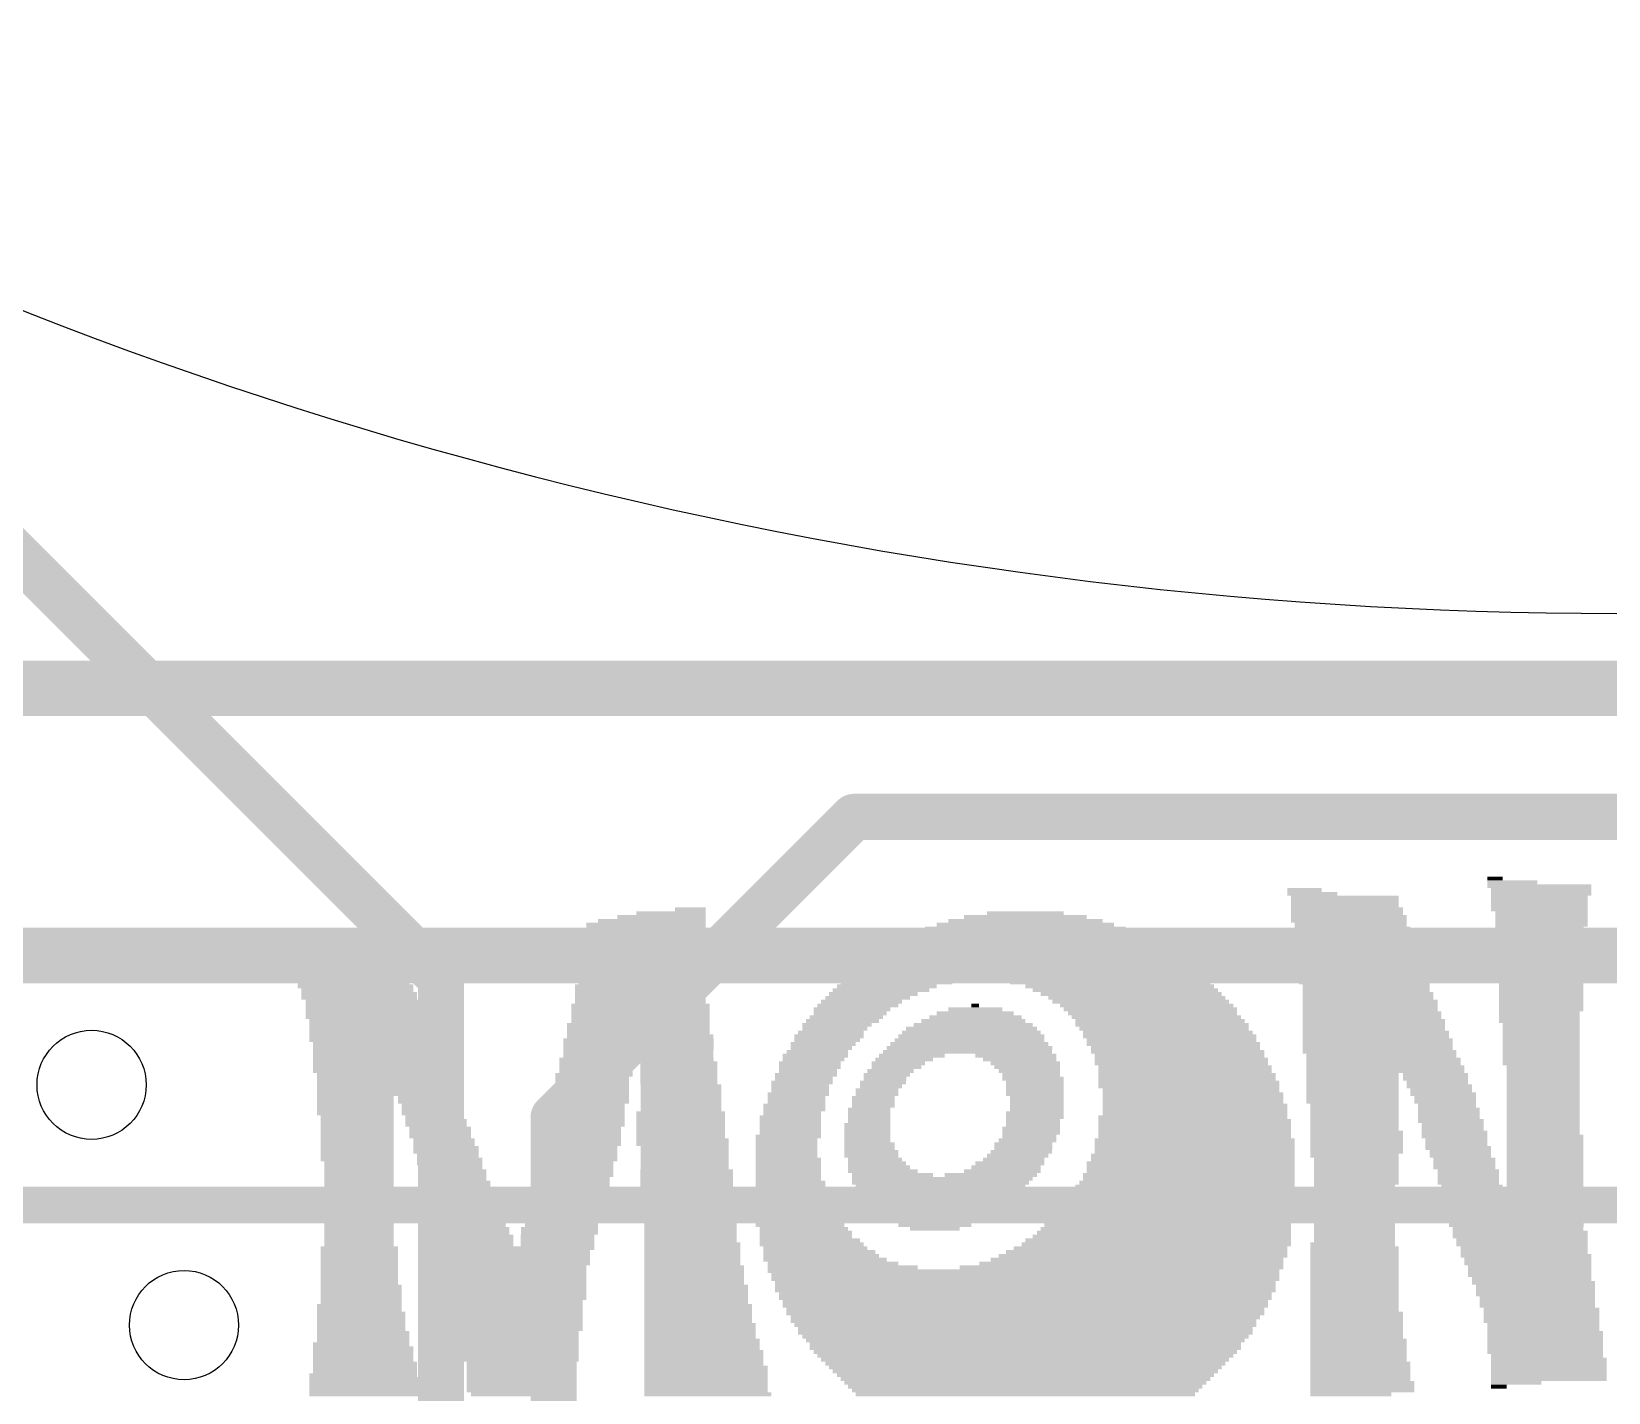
# Model space of a CAD drawing. Extents: x -59 to 59, y -28 to 22.
# Drawn here: x -8.71 to -0.04, y 2.68 to 10.16 of the extents above; entities that cross this region are included whole.
import ezdxf

# ---------------------------------------------------------------- set-up
doc = ezdxf.new("R2010")
doc.units = 0
for name, color, linetype in [('1', 12, 'CONTINUOUS'), ('16', 5, 'CONTINUOUS'), ('20', 4, 'CONTINUOUS'), ('200', 132, 'CONTINUOUS')]:
    doc.layers.add(name, color=color, linetype=linetype)

# ---------------------------------------------------------------- blocks, each defined once
blk = doc.blocks.new('RECT')
blk.add_solid([(-0.5, -0.5), (0.5, -0.5), (-0.5, 0.5), (0.5, 0.5)])

msp = doc.modelspace()

# ---------------------------------------------------------------- linework, layer by layer
at = {"layer": '1'}
for points, const_width in [([(-9.91, 6.5492), (9.8552, 6.5492)], 0.3048), ([(-9.017, 5.08), (9.525, 5.08)], 0.3048), ([(-9.8806, 3.7084), (9.4234, 3.7084)], 0.2032)]:
    msp.add_lwpolyline(points, dxfattribs=dict(at, const_width=const_width))
at = {"layer": '16', "const_width": 0.254}
for points in [[(-6.461, 4.953), (-21.701, 20.193)], [(-4.191, 5.842), (-5.842, 4.191)], [(4.572, 5.842), (-4.191, 5.842)], [(-6.461, -17.145), (-6.461, 4.953)], [(-5.842, 4.191), (-5.842, 1.524)]]:
    msp.add_lwpolyline(points, dxfattribs=at)
at = {"layer": '16', "const_width": 0.127}
for points in [[(-4.191, 5.9055, 1), (-4.191, 5.7785)], [(-4.1461, 5.7971, 1), (-4.2359, 5.8869)], [(-6.3975, 4.953, 1), (-6.5245, 4.953)], [(-6.5059, 4.9081, 1), (-6.4161, 4.9979)], [(-5.7785, 4.191, 1), (-5.9055, 4.191)], [(-5.8869, 4.2359, 1), (-5.7971, 4.1461)]]:
    msp.add_lwpolyline(points, format="xyb", dxfattribs=at)
at = {"layer": '20'}
for centre in [(-8.382, 4.3688), (-7.874, 3.048)]:
    msp.add_circle(centre, 0.3, dxfattribs=at)
msp.add_arc((0, 30.8372), 23.876, 240, 300, dxfattribs=at)

# ---------------------------------------------------------------- block references
at = {"layer": '200'}
for p, xscale, yscale in [((-0.6668, 5.5033), 0.0838, 0.0211), ((-0.5715, 5.4822), 0.2743, 0.0211), ((-0.4229, 5.461), 0.5715, 0.0213), ((-1.7145, 5.4398), 0.188, 0.0211), ((-1.6713, 5.4187), 0.2743, 0.0211), ((-1.4923, 5.3975), 0.5918, 0.0213), ((-1.4923, 5.3763), 0.5918, 0.0211), ((-0.4128, 5.4398), 0.5512, 0.0211), ((-0.4128, 5.4187), 0.5512, 0.0211), ((-0.4229, 5.3975), 0.5309, 0.0213), ((-0.4229, 5.3763), 0.5309, 0.0211), ((-5.2489, 5.2917), 0.4851, 0.0211), ((-5.1968, 5.3128), 0.381, 0.0211), ((-5.0902, 5.334), 0.1676, 0.0213), ((-3.2487, 5.2917), 0.6756, 0.0211), ((-3.2487, 5.3128), 0.4216, 0.0211), ((-1.4923, 5.3552), 0.5918, 0.0211), ((-1.4707, 5.2917), 0.635, 0.0211), ((-1.4808, 5.334), 0.6147, 0.0213), ((-1.4808, 5.3128), 0.6147, 0.0211), ((-0.4229, 5.3552), 0.5309, 0.0211), ((-0.4229, 5.334), 0.5309, 0.0213), ((-0.4115, 5.3128), 0.508, 0.0211), ((-0.4115, 5.2917), 0.508, 0.0211), ((-5.334, 5.2493), 0.6553, 0.0211), ((-5.334, 5.2282), 0.6553, 0.0211), ((-5.334, 5.207), 0.6553, 0.0213), ((-5.3022, 5.2705), 0.5918, 0.0213), ((-3.2487, 5.207), 1.1836, 0.0213), ((-3.2487, 5.2282), 1.1024, 0.0211), ((-3.2487, 5.2493), 0.9754, 0.0211), ((-3.2487, 5.2705), 0.8484, 0.0213), ((-1.4707, 5.2705), 0.635, 0.0213), ((-1.4605, 5.2493), 0.6147, 0.0211), ((-1.4503, 5.2282), 0.635, 0.0211), ((-1.4503, 5.207), 0.635, 0.0213), ((-0.4115, 5.2705), 0.508, 0.0213), ((-0.4115, 5.2493), 0.508, 0.0211), ((-0.4229, 5.2282), 0.4851, 0.0211), ((-0.4229, 5.207), 0.4851, 0.0213), ((-7.0053, 5.1435), 0.6147, 0.0213), ((-7.0053, 5.1223), 0.6147, 0.0211), ((-6.9952, 5.1647), 0.5486, 0.0211), ((-7.0066, 5.1858), 0.2311, 0.0211), ((-5.3442, 5.1858), 0.6756, 0.0211), ((-5.3442, 5.1647), 0.6756, 0.0211), ((-5.3442, 5.1435), 0.6756, 0.0213), ((-5.3442, 5.1223), 0.6756, 0.0211), ((-3.2487, 5.1223), 1.524, 0.0211), ((-3.2487, 5.1435), 1.4376, 0.0213), ((-3.2487, 5.1647), 1.3564, 0.0211), ((-3.2487, 5.1858), 1.27, 0.0211), ((-1.4389, 5.1647), 0.6579, 0.0211), ((-1.4389, 5.1435), 0.6579, 0.0213), ((-1.4389, 5.1223), 0.6579, 0.0211), ((-1.4503, 5.1858), 0.635, 0.0211), ((-0.4229, 5.1858), 0.4851, 0.0211), ((-0.4229, 5.1647), 0.4851, 0.0211), ((-0.4128, 5.1435), 0.4648, 0.0213), ((-0.4128, 5.1223), 0.4648, 0.0211), ((-6.9952, 5.1012), 0.5944, 0.0211), ((-6.985, 5.08), 0.6147, 0.0213), ((-6.985, 5.0588), 0.6147, 0.0211), ((-6.9736, 5.0377), 0.5918, 0.0211), ((-5.3556, 5.0377), 0.6985, 0.0211), ((-5.3442, 5.1012), 0.6756, 0.0211), ((-5.3442, 5.08), 0.6756, 0.0213), ((-5.3442, 5.0588), 0.6756, 0.0211), ((-3.2487, 5.0377), 1.778, 0.0211), ((-3.2487, 5.0588), 1.7374, 0.0211), ((-3.2487, 5.08), 1.651, 0.0213), ((-3.2487, 5.1012), 1.6104, 0.0211), ((-1.4287, 5.1012), 0.6782, 0.0211), ((-1.4173, 5.08), 0.6553, 0.0213), ((-1.4173, 5.0588), 0.6553, 0.0211), ((-1.4072, 5.0377), 0.6756, 0.0211), ((-0.4128, 5.1012), 0.4648, 0.0211), ((-0.4128, 5.08), 0.4648, 0.0213), ((-0.4128, 5.0588), 0.4648, 0.0211), ((-0.4128, 5.0377), 0.4648, 0.0211), ((-6.952, 4.9742), 0.635, 0.0211), ((-6.9634, 5.0165), 0.6121, 0.0213), ((-6.9634, 4.9953), 0.6121, 0.0211), ((-6.9418, 4.953), 0.6147, 0.0213), ((-6.9418, 4.9318), 0.6147, 0.0211), ((-5.3556, 5.0165), 0.6985, 0.0213), ((-5.3556, 4.9953), 0.6985, 0.0211), ((-5.3556, 4.9742), 0.6985, 0.0211), ((-5.3556, 4.953), 0.6985, 0.0213), ((-5.3556, 4.9318), 0.6985, 0.0211), ((-3.9573, 4.9318), 0.6147, 0.0211), ((-3.2487, 4.953), 1.9914, 0.0213), ((-3.2499, 4.9742), 1.9482, 0.0211), ((-3.2487, 4.9953), 1.905, 0.0211), ((-3.2487, 5.0165), 1.8186, 0.0213), ((-2.7826, 4.9318), 1.0998, 0.0211), ((-1.4072, 5.0165), 0.6756, 0.0213), ((-1.397, 4.9953), 0.696, 0.0211), ((-1.397, 4.9742), 0.696, 0.0211), ((-1.397, 4.953), 0.696, 0.0213), ((-1.3856, 4.9318), 0.7188, 0.0211), ((-0.4128, 5.0165), 0.4648, 0.0213), ((-0.4128, 4.9953), 0.4648, 0.0211), ((-0.4128, 4.9742), 0.4648, 0.0211), ((-0.4128, 4.953), 0.4648, 0.0213), ((-0.4128, 4.9318), 0.4648, 0.0211), ((-6.9317, 4.9107), 0.635, 0.0211), ((-6.9215, 4.8895), 0.6147, 0.0213), ((-6.9113, 4.8683), 0.635, 0.0211), ((-6.9113, 4.8472), 0.635, 0.0211), ((-5.3658, 4.9107), 0.7188, 0.0211), ((-5.3658, 4.8895), 0.7188, 0.0213), ((-5.3658, 4.8683), 0.7188, 0.0211), ((-5.3658, 4.8472), 0.7188, 0.0211), ((-4.1161, 4.8472), 0.4648, 0.0211), ((-4.0843, 4.8683), 0.4877, 0.0211), ((-4.0424, 4.8895), 0.5309, 0.0213), ((-4.0107, 4.9107), 0.5486, 0.0211), ((-2.7305, 4.9107), 1.0363, 0.0211), ((-2.6987, 4.8895), 1.0185, 0.0213), ((-2.667, 4.8683), 0.9957, 0.0211), ((-2.6353, 4.8472), 0.9728, 0.0211), ((-1.3754, 4.9107), 0.6985, 0.0211), ((-1.3754, 4.8895), 0.6985, 0.0213), ((-1.3653, 4.8683), 0.7188, 0.0211), ((-1.3653, 4.8472), 0.7188, 0.0211), ((-0.4128, 4.9107), 0.4648, 0.0211), ((-0.4128, 4.8895), 0.4648, 0.0213), ((-0.4128, 4.8683), 0.4648, 0.0211), ((-0.4128, 4.8472), 0.4648, 0.0211), ((-6.8885, 4.826), 0.635, 0.0213), ((-6.8783, 4.8048), 0.6553, 0.0211), ((-6.8783, 4.7837), 0.6553, 0.0211), ((-6.8682, 4.7625), 0.6756, 0.0213), ((-5.3645, 4.8048), 0.762, 0.0211), ((-5.3645, 4.7837), 0.762, 0.0211), ((-5.3645, 4.7625), 0.762, 0.0213), ((-5.3658, 4.826), 0.7188, 0.0213), ((-4.2012, 4.7837), 0.4216, 0.0211), ((-4.2113, 4.7625), 0.4013, 0.0213), ((-4.1694, 4.8048), 0.4445, 0.0211), ((-4.1491, 4.826), 0.4445, 0.0213), ((-3.5243, 4.7625), 0.4242, 0.0213), ((-3.5243, 4.7837), 0.2972, 0.0211), ((-3.5243, 4.8048), 0.0432, 0.0211), ((-2.6149, 4.826), 0.9728, 0.0213), ((-2.5819, 4.8048), 0.9525, 0.0211), ((-2.5616, 4.7837), 0.9525, 0.0211), ((-2.5502, 4.7625), 0.9296, 0.0213), ((-1.3538, 4.826), 0.7417, 0.0213), ((-1.3538, 4.8048), 0.7417, 0.0211), ((-1.3538, 4.7837), 0.7417, 0.0211), ((-1.3437, 4.7625), 0.762, 0.0213), ((-0.4128, 4.826), 0.4648, 0.0213), ((-0.4128, 4.8048), 0.4648, 0.0211), ((-0.4128, 4.7837), 0.4648, 0.0211), ((-0.4229, 4.7625), 0.4445, 0.0213), ((-6.8682, 4.7413), 0.6756, 0.0211), ((-6.8466, 4.699), 0.6782, 0.0213), ((-6.8466, 4.6778), 0.6782, 0.0211), ((-6.858, 4.7202), 0.6553, 0.0211), ((-5.3759, 4.699), 0.7849, 0.0213), ((-5.3759, 4.6778), 0.7849, 0.0211), ((-5.3645, 4.7413), 0.762, 0.0211), ((-5.3645, 4.7202), 0.762, 0.0211), ((-4.285, 4.699), 0.381, 0.0213), ((-4.2964, 4.6778), 0.3581, 0.0211), ((-4.2545, 4.7202), 0.4013, 0.0211), ((-4.2329, 4.7413), 0.4039, 0.0211), ((-3.5446, 4.6778), 0.7188, 0.0211), ((-3.5357, 4.699), 0.6553, 0.0213), ((-3.5344, 4.7202), 0.5715, 0.0211), ((-3.523, 4.7413), 0.508, 0.0211), ((-2.5286, 4.7413), 0.9322, 0.0211), ((-2.5083, 4.7202), 0.9322, 0.0211), ((-2.4981, 4.699), 0.9525, 0.0213), ((-2.4867, 4.6778), 0.9296, 0.0211), ((-1.3437, 4.7413), 0.762, 0.0211), ((-1.3335, 4.7202), 0.7823, 0.0211), ((-1.3335, 4.699), 0.7823, 0.0213), ((-1.3335, 4.6778), 0.7823, 0.0211), ((-0.4229, 4.7413), 0.4445, 0.0211), ((-0.4229, 4.7202), 0.4445, 0.0211), ((-0.4128, 4.699), 0.4242, 0.0213), ((-0.4128, 4.6778), 0.4242, 0.0211), ((-6.8466, 4.6567), 0.6782, 0.0211), ((-6.8364, 4.6355), 0.6985, 0.0213), ((-6.8364, 4.6143), 0.6985, 0.0211), ((-6.8262, 4.5932), 0.6782, 0.0211), ((-5.3759, 4.6143), 0.8255, 0.0211), ((-5.3759, 4.5932), 0.8255, 0.0211), ((-5.3658, 4.6355), 0.8052, 0.0213), ((-5.3759, 4.6567), 0.7849, 0.0211), ((-4.3599, 4.5932), 0.3581, 0.0211), ((-4.3282, 4.6355), 0.381, 0.0213), ((-4.3383, 4.6143), 0.3607, 0.0211), ((-4.318, 4.6567), 0.3607, 0.0211), ((-3.556, 4.5932), 0.8687, 0.0211), ((-3.556, 4.6143), 0.823, 0.0211), ((-3.5458, 4.6355), 0.8026, 0.0213), ((-3.5458, 4.6567), 0.762, 0.0211), ((-2.4651, 4.6567), 0.9322, 0.0211), ((-2.4549, 4.6355), 0.9525, 0.0213), ((-2.4447, 4.6143), 0.9322, 0.0211), ((-2.4346, 4.5932), 0.9525, 0.0211), ((-1.3221, 4.6567), 0.8052, 0.0211), ((-1.3221, 4.6355), 0.8052, 0.0213), ((-1.3119, 4.6143), 0.8255, 0.0211), ((-1.3119, 4.5932), 0.8255, 0.0211), ((-0.4128, 4.6567), 0.4242, 0.0211), ((-0.4128, 4.6355), 0.4242, 0.0213), ((-0.4128, 4.6143), 0.4242, 0.0211), ((-0.4128, 4.5932), 0.4242, 0.0211), ((-6.8161, 4.572), 0.6985, 0.0213), ((-6.8161, 4.5508), 0.6985, 0.0211), ((-6.8161, 4.5297), 0.6985, 0.0211), ((-6.8161, 4.5085), 0.6985, 0.0213), ((-5.6096, 4.5085), 0.4039, 0.0213), ((-5.5982, 4.5508), 0.381, 0.0211), ((-5.5982, 4.5297), 0.381, 0.0211), ((-5.3759, 4.572), 0.8255, 0.0213), ((-5.1753, 4.5508), 0.4242, 0.0211), ((-5.1753, 4.5297), 0.4242, 0.0211), ((-5.1638, 4.5085), 0.4013, 0.0213), ((-4.4031, 4.5297), 0.3581, 0.0211), ((-4.4133, 4.5085), 0.3378, 0.0213), ((-4.3929, 4.5508), 0.3378, 0.0211), ((-4.3701, 4.572), 0.3378, 0.0213), ((-3.9154, 4.5085), 0.3175, 0.0213), ((-3.8735, 4.5297), 0.3607, 0.0211), ((-3.5662, 4.5508), 0.9296, 0.0211), ((-3.556, 4.572), 0.9093, 0.0213), ((-3.3007, 4.5297), 0.4445, 0.0211), ((-3.2804, 4.5085), 0.4039, 0.0213), ((-2.4232, 4.572), 0.9296, 0.0213), ((-2.4117, 4.5508), 0.9525, 0.0211), ((-2.4016, 4.5297), 0.9322, 0.0211), ((-2.3914, 4.5085), 0.9525, 0.0213), ((-1.3119, 4.572), 0.8255, 0.0213), ((-1.3017, 4.5508), 0.8458, 0.0211), ((-1.2916, 4.5297), 0.8255, 0.0211), ((-1.2802, 4.5085), 0.8484, 0.0213), ((-0.4128, 4.572), 0.4242, 0.0213), ((-0.4128, 4.5508), 0.4242, 0.0211), ((-0.4128, 4.5297), 0.4242, 0.0211), ((-0.4128, 4.5085), 0.4242, 0.0213), ((-6.8047, 4.4873), 0.7214, 0.0211), ((-6.8047, 4.4662), 0.7214, 0.0211), ((-6.8047, 4.445), 0.7214, 0.0213), ((-6.7831, 4.4238), 0.7188, 0.0211), ((-5.6198, 4.4238), 0.4242, 0.0211), ((-5.6096, 4.4873), 0.4039, 0.0211), ((-5.6096, 4.4662), 0.4039, 0.0211), ((-5.6096, 4.445), 0.4039, 0.0213), ((-5.1537, 4.4873), 0.4216, 0.0211), ((-5.1537, 4.4662), 0.4216, 0.0211), ((-5.1537, 4.445), 0.4216, 0.0213), ((-5.1537, 4.4238), 0.4216, 0.0211), ((-4.4552, 4.4238), 0.3404, 0.0211), ((-4.4336, 4.4873), 0.3378, 0.0211), ((-4.4336, 4.4662), 0.3378, 0.0211), ((-4.4437, 4.445), 0.3175, 0.0213), ((-4.0107, 4.4238), 0.254, 0.0211), ((-3.9903, 4.445), 0.254, 0.0213), ((-3.9472, 4.4873), 0.2946, 0.0211), ((-3.9573, 4.4662), 0.2743, 0.0211), ((-3.2487, 4.4873), 0.381, 0.0211), ((-3.2385, 4.4662), 0.3607, 0.0211), ((-3.2271, 4.445), 0.3378, 0.0213), ((-3.2169, 4.4238), 0.3175, 0.0211), ((-2.3914, 4.4873), 0.9525, 0.0211), ((-2.3711, 4.4662), 0.9525, 0.0211), ((-2.3711, 4.445), 0.9525, 0.0213), ((-2.3597, 4.4238), 0.9754, 0.0211), ((-1.2802, 4.4873), 0.8484, 0.0211), ((-1.27, 4.4662), 0.8687, 0.0211), ((-1.27, 4.445), 0.8687, 0.0213), ((-1.4503, 4.4238), 0.508, 0.0211), ((-0.9944, 4.4238), 0.3581, 0.0211), ((-0.4128, 4.4873), 0.4242, 0.0211), ((-0.4013, 4.4662), 0.4013, 0.0211), ((-0.4013, 4.445), 0.4013, 0.0213), ((-0.4013, 4.4238), 0.4013, 0.0211), ((-6.7831, 4.4027), 0.7188, 0.0211), ((-6.7831, 4.3815), 0.7188, 0.0213), ((-6.7729, 4.3603), 0.7391, 0.0211), ((-6.7729, 4.3392), 0.7391, 0.0211), ((-5.6299, 4.4027), 0.4039, 0.0211), ((-5.6299, 4.3815), 0.4039, 0.0213), ((-5.6299, 4.3603), 0.4039, 0.0211), ((-5.6299, 4.3392), 0.4039, 0.0211), ((-5.1537, 4.4027), 0.4216, 0.0211), ((-5.1537, 4.3815), 0.4216, 0.0213), ((-5.1422, 4.3603), 0.4445, 0.0211), ((-5.1422, 4.3392), 0.4445, 0.0211), ((-4.4768, 4.3815), 0.3378, 0.0213), ((-4.4869, 4.3603), 0.3175, 0.0211), ((-4.4869, 4.3392), 0.3175, 0.0211), ((-4.4666, 4.4027), 0.3175, 0.0211), ((-4.064, 4.3392), 0.2337, 0.0211), ((-4.031, 4.3815), 0.254, 0.0213), ((-4.0424, 4.3603), 0.2311, 0.0211), ((-4.0208, 4.4027), 0.2337, 0.0211), ((-3.2067, 4.4027), 0.3378, 0.0211), ((-3.1966, 4.3815), 0.3175, 0.0213), ((-3.1966, 4.3603), 0.3175, 0.0211), ((-3.1966, 4.3392), 0.3175, 0.0211), ((-2.3597, 4.4027), 0.9754, 0.0211), ((-2.3495, 4.3815), 0.9957, 0.0213), ((-2.3495, 4.3603), 0.9957, 0.0211), ((-2.3381, 4.3392), 0.9728, 0.0211), ((-1.4503, 4.4027), 0.508, 0.0211), ((-1.4503, 4.3815), 0.508, 0.0213), ((-1.4503, 4.3603), 0.508, 0.0211), ((-1.4503, 4.3392), 0.508, 0.0211), ((-0.9944, 4.4027), 0.3581, 0.0211), ((-0.9843, 4.3815), 0.3378, 0.0213), ((-0.9728, 4.3603), 0.3607, 0.0211), ((-0.9627, 4.3392), 0.3404, 0.0211), ((-0.4013, 4.4027), 0.4013, 0.0211), ((-0.4013, 4.3815), 0.4013, 0.0213), ((-0.4013, 4.3603), 0.4013, 0.0211), ((-0.4013, 4.3392), 0.4013, 0.0211), ((-6.7628, 4.318), 0.7595, 0.0213), ((-6.9317, 4.2968), 0.4216, 0.0211), ((-6.9317, 4.2757), 0.4216, 0.0211), ((-6.9317, 4.2545), 0.4216, 0.0213), ((-6.5405, 4.2968), 0.315, 0.0211), ((-6.5291, 4.2757), 0.3378, 0.0211), ((-6.5189, 4.2545), 0.3175, 0.0213), ((-5.6401, 4.318), 0.4242, 0.0213), ((-5.6401, 4.2968), 0.4242, 0.0211), ((-5.6401, 4.2757), 0.4242, 0.0211), ((-5.6515, 4.2545), 0.4013, 0.0213), ((-5.1422, 4.318), 0.4445, 0.0213), ((-5.1422, 4.2968), 0.4445, 0.0211), ((-5.1422, 4.2757), 0.4445, 0.0211), ((-5.1422, 4.2545), 0.4445, 0.0213), ((-4.5187, 4.2545), 0.3404, 0.0213), ((-4.4971, 4.318), 0.3378, 0.0213), ((-4.5072, 4.2968), 0.3175, 0.0211), ((-4.5072, 4.2757), 0.3175, 0.0211), ((-4.0843, 4.2968), 0.2337, 0.0211), ((-4.0843, 4.2757), 0.2337, 0.0211), ((-4.0843, 4.2545), 0.2337, 0.0213), ((-4.064, 4.318), 0.2337, 0.0213), ((-3.1966, 4.318), 0.3175, 0.0213), ((-3.1852, 4.2968), 0.2946, 0.0211), ((-3.1852, 4.2757), 0.2946, 0.0211), ((-3.1852, 4.2545), 0.2946, 0.0213), ((-2.3279, 4.318), 0.9931, 0.0213), ((-2.3279, 4.2968), 0.9931, 0.0211), ((-2.3279, 4.2757), 0.9931, 0.0211), ((-2.3165, 4.2545), 1.016, 0.0213), ((-1.4503, 4.318), 0.508, 0.0213), ((-1.4503, 4.2968), 0.508, 0.0211), ((-1.4503, 4.2757), 0.508, 0.0211), ((-1.4389, 4.2545), 0.4851, 0.0213), ((-0.9525, 4.318), 0.3607, 0.0213), ((-0.9411, 4.2968), 0.3378, 0.0211), ((-0.9411, 4.2757), 0.3378, 0.0211), ((-0.9309, 4.2545), 0.3175, 0.0213), ((-0.4013, 4.318), 0.4013, 0.0213), ((-0.4013, 4.2968), 0.4013, 0.0211), ((-0.4013, 4.2757), 0.4013, 0.0211), ((-0.4013, 4.2545), 0.4013, 0.0213), ((-6.9317, 4.2333), 0.4216, 0.0211), ((-6.9317, 4.2122), 0.4216, 0.0211), ((-6.9215, 4.191), 0.4013, 0.0213), ((-6.9215, 4.1698), 0.4013, 0.0211), ((-6.5088, 4.2333), 0.3378, 0.0211), ((-6.5088, 4.2122), 0.3378, 0.0211), ((-6.4986, 4.191), 0.3175, 0.0213), ((-6.4884, 4.1698), 0.3378, 0.0211), ((-5.6617, 4.2333), 0.4216, 0.0211), ((-5.6617, 4.2122), 0.4216, 0.0211), ((-5.6617, 4.191), 0.4216, 0.0213), ((-5.6617, 4.1698), 0.4216, 0.0211), ((-5.1435, 4.2122), 0.4877, 0.0211), ((-5.1435, 4.191), 0.4877, 0.0213), ((-5.1435, 4.1698), 0.4877, 0.0211), ((-5.1422, 4.2333), 0.4445, 0.0211), ((-4.5403, 4.191), 0.3378, 0.0213), ((-4.5403, 4.1698), 0.3378, 0.0211), ((-4.5187, 4.2333), 0.3404, 0.0211), ((-4.5301, 4.2122), 0.3175, 0.0211), ((-4.1072, 4.2333), 0.2337, 0.0211), ((-4.1072, 4.2122), 0.2337, 0.0211), ((-4.1072, 4.191), 0.2337, 0.0213), ((-4.1072, 4.1698), 0.2337, 0.0211), ((-3.1966, 4.2122), 0.3175, 0.0211), ((-3.1966, 4.191), 0.3175, 0.0213), ((-3.2067, 4.1698), 0.2972, 0.0211), ((-3.1852, 4.2333), 0.2946, 0.0211), ((-2.3279, 4.191), 1.0389, 0.0213), ((-2.3178, 4.1698), 1.0592, 0.0211), ((-2.3165, 4.2333), 1.016, 0.0211), ((-2.3165, 4.2122), 1.016, 0.0211), ((-1.4389, 4.2333), 0.4851, 0.0211), ((-1.4389, 4.2122), 0.4851, 0.0211), ((-1.4389, 4.191), 0.4851, 0.0213), ((-1.4389, 4.1698), 0.4851, 0.0211), ((-0.9208, 4.2333), 0.3378, 0.0211), ((-0.9208, 4.2122), 0.3378, 0.0211), ((-0.9208, 4.191), 0.3378, 0.0213), ((-0.9093, 4.1698), 0.3607, 0.0211), ((-0.4013, 4.2333), 0.4013, 0.0211), ((-0.4013, 4.2122), 0.4013, 0.0211), ((-0.4013, 4.191), 0.4013, 0.0213), ((-0.4013, 4.1698), 0.4013, 0.0211), ((-6.9215, 4.1487), 0.4013, 0.0211), ((-6.9215, 4.1275), 0.4013, 0.0213), ((-6.9215, 4.1063), 0.4013, 0.0211), ((-6.9215, 4.0852), 0.4013, 0.0211), ((-6.9215, 4.064), 0.4013, 0.0213), ((-6.4884, 4.1487), 0.3378, 0.0211), ((-6.4656, 4.1275), 0.3378, 0.0213), ((-6.4656, 4.1063), 0.3378, 0.0211), ((-6.4656, 4.0852), 0.3378, 0.0211), ((-6.4453, 4.064), 0.3378, 0.0213), ((-5.6833, 4.1275), 0.4242, 0.0213), ((-5.6833, 4.1063), 0.4242, 0.0211), ((-5.6833, 4.0852), 0.4242, 0.0211), ((-5.6833, 4.064), 0.4242, 0.0213), ((-5.6617, 4.1487), 0.4216, 0.0211), ((-5.1435, 4.1487), 0.4877, 0.0211), ((-5.1435, 4.1275), 0.4877, 0.0213), ((-5.1435, 4.1063), 0.4877, 0.0211), ((-5.1435, 4.0852), 0.4877, 0.0211), ((-5.1333, 4.064), 0.508, 0.0213), ((-4.5517, 4.0852), 0.3607, 0.0211), ((-4.5618, 4.064), 0.3404, 0.0213), ((-4.5403, 4.1487), 0.3378, 0.0211), ((-4.5403, 4.1275), 0.3378, 0.0213), ((-4.5403, 4.1063), 0.3378, 0.0211), ((-4.1173, 4.1487), 0.254, 0.0211), ((-4.1173, 4.1275), 0.254, 0.0213), ((-4.1173, 4.1063), 0.254, 0.0211), ((-4.1173, 4.0852), 0.254, 0.0211), ((-4.1173, 4.064), 0.254, 0.0213), ((-3.2372, 4.064), 0.3175, 0.0213), ((-3.2271, 4.0852), 0.2972, 0.0211), ((-3.2169, 4.1275), 0.3175, 0.0213), ((-3.2169, 4.1063), 0.3175, 0.0211), ((-3.2067, 4.1487), 0.2972, 0.0211), ((-2.3178, 4.064), 1.0998, 0.0213), ((-2.3178, 4.1487), 1.0592, 0.0211), ((-2.3178, 4.1275), 1.0592, 0.0213), ((-2.3178, 4.1063), 1.0592, 0.0211), ((-2.3178, 4.0852), 1.0592, 0.0211), ((-1.4389, 4.1487), 0.4851, 0.0211), ((-1.4389, 4.1275), 0.4851, 0.0213), ((-1.4275, 4.1063), 0.508, 0.0211), ((-1.4275, 4.0852), 0.508, 0.0211), ((-1.4275, 4.064), 0.508, 0.0213), ((-0.8992, 4.1487), 0.3404, 0.0211), ((-0.8992, 4.1275), 0.3404, 0.0213), ((-0.889, 4.1063), 0.3607, 0.0211), ((-0.889, 4.0852), 0.3607, 0.0211), ((-0.8788, 4.064), 0.3404, 0.0213), ((-0.3912, 4.0852), 0.4216, 0.0211), ((-0.3912, 4.064), 0.4216, 0.0213), ((-0.4013, 4.1487), 0.4013, 0.0211), ((-0.4013, 4.1275), 0.4013, 0.0213), ((-0.4013, 4.1063), 0.4013, 0.0211), ((-6.9215, 4.0428), 0.4013, 0.0211), ((-6.9215, 4.0217), 0.4013, 0.0211), ((-6.9215, 4.0005), 0.4013, 0.0213), ((-6.9215, 3.9793), 0.4013, 0.0211), ((-6.4453, 4.0428), 0.3378, 0.0211), ((-6.4338, 4.0217), 0.3607, 0.0211), ((-6.4338, 4.0005), 0.3607, 0.0213), ((-6.4237, 3.9793), 0.3404, 0.0211), ((-5.7036, 4.0217), 0.4242, 0.0211), ((-5.7036, 4.0005), 0.4242, 0.0213), ((-5.7036, 3.9793), 0.4242, 0.0211), ((-5.6833, 4.0428), 0.4242, 0.0211), ((-5.1333, 4.0428), 0.508, 0.0211), ((-5.1219, 4.0217), 0.4851, 0.0211), ((-5.1219, 4.0005), 0.4851, 0.0213), ((-5.1219, 3.9793), 0.4851, 0.0211), ((-4.5618, 4.0428), 0.3404, 0.0211), ((-4.5618, 4.0217), 0.3404, 0.0211), ((-4.5618, 4.0005), 0.3404, 0.0213), ((-4.5618, 3.9793), 0.3404, 0.0211), ((-4.1059, 4.0428), 0.2769, 0.0211), ((-4.1059, 4.0217), 0.2769, 0.0211), ((-4.0957, 4.0005), 0.2972, 0.0213), ((-4.0957, 3.9793), 0.2972, 0.0211), ((-3.2906, 3.9793), 0.3378, 0.0211), ((-3.2703, 4.0005), 0.3378, 0.0213), ((-3.2601, 4.0428), 0.3175, 0.0211), ((-3.2601, 4.0217), 0.3175, 0.0211), ((-2.3279, 3.9793), 1.1201, 0.0211), ((-2.3178, 4.0428), 1.0998, 0.0211), ((-2.3178, 4.0217), 1.0998, 0.0211), ((-2.3178, 4.0005), 1.0998, 0.0213), ((-1.4275, 4.0428), 0.508, 0.0211), ((-1.4275, 4.0217), 0.508, 0.0211), ((-1.4275, 4.0005), 0.508, 0.0213), ((-1.4389, 3.9793), 0.4851, 0.0211), ((-0.8687, 4.0217), 0.3607, 0.0211), ((-0.8788, 4.0428), 0.3404, 0.0211), ((-0.8573, 4.0005), 0.3378, 0.0213), ((-0.8573, 3.9793), 0.3378, 0.0211), ((-0.3912, 4.0428), 0.4216, 0.0211), ((-0.3912, 4.0217), 0.4216, 0.0211), ((-0.3912, 4.0005), 0.4216, 0.0213), ((-0.3912, 3.9793), 0.4216, 0.0211), ((-6.9215, 3.9582), 0.4013, 0.0211), ((-6.9113, 3.937), 0.381, 0.0213), ((-6.9113, 3.9158), 0.381, 0.0211), ((-6.9113, 3.8947), 0.381, 0.0211), ((-6.4135, 3.9582), 0.3607, 0.0211), ((-6.4135, 3.937), 0.3607, 0.0213), ((-6.4021, 3.9158), 0.3378, 0.0211), ((-6.3919, 3.8947), 0.3581, 0.0211), ((-5.7252, 3.937), 0.4216, 0.0213), ((-5.7252, 3.9158), 0.4216, 0.0211), ((-5.7252, 3.8947), 0.4216, 0.0211), ((-5.7036, 3.9582), 0.4242, 0.0211), ((-5.1105, 3.8947), 0.508, 0.0211), ((-5.1219, 3.9582), 0.4851, 0.0211), ((-5.1219, 3.937), 0.4851, 0.0213), ((-5.1219, 3.9158), 0.4851, 0.0211), ((-4.5517, 3.9582), 0.3607, 0.0211), ((-4.5517, 3.937), 0.3607, 0.0213), ((-4.5517, 3.9158), 0.3607, 0.0211), ((-4.5517, 3.8947), 0.3607, 0.0211), ((-4.0323, 3.8947), 0.3835, 0.0211), ((-4.0754, 3.9582), 0.2972, 0.0211), ((-4.064, 3.937), 0.32, 0.0213), ((-4.0538, 3.9158), 0.3404, 0.0211), ((-3.3757, 3.8947), 0.4216, 0.0211), ((-3.3553, 3.9158), 0.381, 0.0211), ((-3.3338, 3.937), 0.3785, 0.0213), ((-3.3134, 3.9582), 0.3378, 0.0211), ((-2.3393, 3.937), 1.143, 0.0213), ((-2.3393, 3.9158), 1.143, 0.0211), ((-2.3393, 3.8947), 1.143, 0.0211), ((-2.3279, 3.9582), 1.1201, 0.0211), ((-1.4287, 3.9582), 0.4648, 0.0211), ((-1.4287, 3.937), 0.4648, 0.0213), ((-1.4287, 3.9158), 0.4648, 0.0211), ((-1.4287, 3.8947), 0.4648, 0.0211), ((-0.8357, 3.9582), 0.3404, 0.0211), ((-0.8357, 3.937), 0.3404, 0.0213), ((-0.8357, 3.9158), 0.3404, 0.0211), ((-0.8141, 3.8947), 0.3378, 0.0211), ((-0.3912, 3.9582), 0.4216, 0.0211), ((-0.3912, 3.937), 0.4216, 0.0213), ((-0.3912, 3.9158), 0.4216, 0.0211), ((-0.3912, 3.8947), 0.4216, 0.0211), ((-6.9113, 3.8735), 0.381, 0.0213), ((-6.9113, 3.8523), 0.381, 0.0211), ((-6.9113, 3.8312), 0.381, 0.0211), ((-6.9113, 3.81), 0.381, 0.0213), ((-6.3919, 3.8735), 0.3581, 0.0213), ((-6.3919, 3.8523), 0.3581, 0.0211), ((-6.3703, 3.8312), 0.3607, 0.0211), ((-6.3703, 3.81), 0.3607, 0.0213), ((-5.7468, 3.8312), 0.4242, 0.0211), ((-5.7468, 3.81), 0.4242, 0.0213), ((-5.7252, 3.8735), 0.4216, 0.0213), ((-5.7353, 3.8523), 0.4013, 0.0211), ((-5.1105, 3.8735), 0.508, 0.0213), ((-5.1105, 3.8523), 0.508, 0.0211), ((-5.1105, 3.8312), 0.508, 0.0211), ((-5.1105, 3.81), 0.508, 0.0213), ((-4.5517, 3.8735), 0.3607, 0.0213), ((-4.5517, 3.8523), 0.3607, 0.0211), ((-4.5403, 3.8312), 0.3835, 0.0211), ((-4.5403, 3.81), 0.3835, 0.0213), ((-3.9789, 3.8735), 0.4445, 0.0213), ((-3.7046, 3.8523), 0.9931, 0.0211), ((-3.7147, 3.8312), 0.9728, 0.0211), ((-3.7147, 3.81), 0.9322, 0.0213), ((-3.4392, 3.8735), 0.508, 0.0213), ((-2.3711, 3.81), 1.2065, 0.0213), ((-2.3597, 3.8312), 1.1836, 0.0211), ((-2.3495, 3.8735), 1.1633, 0.0213), ((-2.3495, 3.8523), 1.1633, 0.0211), ((-1.4389, 3.81), 0.4445, 0.0213), ((-1.4287, 3.8735), 0.4648, 0.0213), ((-1.4287, 3.8523), 0.4648, 0.0211), ((-1.4287, 3.8312), 0.4648, 0.0211), ((-0.8141, 3.8735), 0.3378, 0.0213), ((-0.8141, 3.8523), 0.3378, 0.0211), ((-0.8141, 3.8312), 0.3378, 0.0211), ((-0.7938, 3.81), 0.3378, 0.0213), ((-0.3912, 3.8735), 0.4216, 0.0213), ((-0.3912, 3.8523), 0.4216, 0.0211), ((-0.3912, 3.8312), 0.4216, 0.0211), ((-0.3912, 3.81), 0.4216, 0.0213), ((-6.9113, 3.7888), 0.381, 0.0211), ((-6.9113, 3.7677), 0.381, 0.0211), ((-6.9113, 3.7465), 0.381, 0.0213), ((-6.9113, 3.7253), 0.381, 0.0211), ((-6.3602, 3.7888), 0.381, 0.0211), ((-6.3602, 3.7677), 0.381, 0.0211), ((-6.35, 3.7465), 0.3607, 0.0213), ((-6.3398, 3.7253), 0.381, 0.0211), ((-5.7671, 3.7465), 0.4242, 0.0213), ((-5.7671, 3.7253), 0.4242, 0.0211), ((-5.7468, 3.7888), 0.4242, 0.0211), ((-5.7569, 3.7677), 0.4039, 0.0211), ((-5.1003, 3.7888), 0.4877, 0.0211), ((-5.1003, 3.7677), 0.4877, 0.0211), ((-5.1003, 3.7465), 0.4877, 0.0213), ((-5.1003, 3.7253), 0.4877, 0.0211), ((-4.5403, 3.7888), 0.3835, 0.0211), ((-4.5403, 3.7677), 0.3835, 0.0211), ((-4.5301, 3.7465), 0.4039, 0.0213), ((-4.5301, 3.7253), 0.4039, 0.0211), ((-3.7147, 3.7888), 0.9322, 0.0211), ((-3.7249, 3.7677), 0.8661, 0.0211), ((-3.7249, 3.7465), 0.8255, 0.0213), ((-3.7249, 3.7253), 0.7849, 0.0211), ((-2.3914, 3.7465), 1.2471, 0.0213), ((-2.3914, 3.7253), 1.2471, 0.0211), ((-2.3813, 3.7677), 1.2268, 0.0211), ((-2.3711, 3.7888), 1.2065, 0.0211), ((-1.4389, 3.7888), 0.4445, 0.0211), ((-1.4389, 3.7677), 0.4445, 0.0211), ((-1.4389, 3.7465), 0.4445, 0.0213), ((-1.4389, 3.7253), 0.4445, 0.0211), ((-0.7938, 3.7888), 0.3378, 0.0211), ((-0.7938, 3.7677), 0.3378, 0.0211), ((-0.5715, 3.7465), 0.7823, 0.0213), ((-0.5613, 3.7253), 0.762, 0.0211), ((-0.3912, 3.7888), 0.4216, 0.0211), ((-0.3912, 3.7677), 0.4216, 0.0211), ((-6.9113, 3.7042), 0.381, 0.0211), ((-6.9113, 3.683), 0.381, 0.0213), ((-6.9113, 3.6618), 0.381, 0.0211), ((-6.9113, 3.6407), 0.381, 0.0211), ((-6.3284, 3.683), 0.4039, 0.0213), ((-6.3398, 3.7042), 0.381, 0.0211), ((-6.317, 3.6618), 0.381, 0.0211), ((-6.3068, 3.6407), 0.4013, 0.0211), ((-5.7887, 3.6618), 0.4216, 0.0211), ((-5.7887, 3.6407), 0.4216, 0.0211), ((-5.7785, 3.7042), 0.4013, 0.0211), ((-5.7785, 3.683), 0.4013, 0.0213), ((-5.1003, 3.7042), 0.4877, 0.0211), ((-5.1003, 3.683), 0.4877, 0.0213), ((-5.1003, 3.6618), 0.4877, 0.0211), ((-5.1003, 3.6407), 0.4877, 0.0211), ((-4.5199, 3.7042), 0.4242, 0.0211), ((-4.5199, 3.683), 0.4242, 0.0213), ((-4.5085, 3.6618), 0.447, 0.0211), ((-4.5085, 3.6407), 0.447, 0.0211), ((-3.7363, 3.7042), 0.762, 0.0211), ((-3.7249, 3.683), 0.6985, 0.0213), ((-3.7363, 3.6618), 0.635, 0.0211), ((-3.7452, 3.6407), 0.5715, 0.0211), ((-2.4346, 3.6407), 1.3335, 0.0211), ((-2.4232, 3.6618), 1.3106, 0.0211), ((-2.413, 3.683), 1.2903, 0.0213), ((-2.4028, 3.7042), 1.27, 0.0211), ((-1.4389, 3.7042), 0.4445, 0.0211), ((-1.4389, 3.683), 0.4445, 0.0213), ((-1.4389, 3.6618), 0.4445, 0.0211), ((-1.4389, 3.6407), 0.4445, 0.0211), ((-0.5613, 3.7042), 0.762, 0.0211), ((-0.5613, 3.683), 0.762, 0.0213), ((-0.5613, 3.6618), 0.762, 0.0211), ((-0.5499, 3.6407), 0.7391, 0.0211), ((-6.9113, 3.6195), 0.381, 0.0213), ((-6.9113, 3.5983), 0.381, 0.0211), ((-6.9113, 3.5772), 0.381, 0.0211), ((-6.9113, 3.556), 0.381, 0.0213), ((-6.3068, 3.6195), 0.4013, 0.0213), ((-6.3068, 3.5983), 0.4013, 0.0211), ((-6.2865, 3.5772), 0.4013, 0.0211), ((-6.2865, 3.556), 0.4013, 0.0213), ((-5.8102, 3.5772), 0.4242, 0.0211), ((-5.8102, 3.556), 0.4242, 0.0213), ((-5.7988, 3.6195), 0.4013, 0.0213), ((-5.7988, 3.5983), 0.4013, 0.0211), ((-5.0902, 3.5983), 0.508, 0.0211), ((-5.0902, 3.5772), 0.508, 0.0211), ((-5.0902, 3.556), 0.508, 0.0213), ((-5.1003, 3.6195), 0.4877, 0.0213), ((-4.4882, 3.5983), 0.4877, 0.0211), ((-4.4983, 3.6195), 0.4674, 0.0213), ((-4.4552, 3.556), 0.508, 0.0213), ((-4.4666, 3.5772), 0.4851, 0.0211), ((-3.7465, 3.6195), 0.4877, 0.0213), ((-3.7465, 3.5983), 0.4013, 0.0211), ((-3.7465, 3.5772), 0.2743, 0.0211), ((-2.4867, 3.556), 1.397, 0.0213), ((-2.4765, 3.5772), 1.3767, 0.0211), ((-2.4663, 3.5983), 1.3564, 0.0211), ((-2.4447, 3.6195), 1.3538, 0.0213), ((-1.4389, 3.6195), 0.4445, 0.0213), ((-1.4389, 3.5983), 0.4445, 0.0211), ((-1.4389, 3.5772), 0.4445, 0.0211), ((-1.4389, 3.556), 0.4445, 0.0213), ((-0.5499, 3.6195), 0.7391, 0.0213), ((-0.5499, 3.5983), 0.7391, 0.0211), ((-0.5398, 3.5772), 0.7188, 0.0211), ((-0.5283, 3.556), 0.7417, 0.0213), ((-6.9101, 3.4713), 0.4242, 0.0211), ((-6.9113, 3.5348), 0.381, 0.0211), ((-6.9113, 3.5137), 0.381, 0.0211), ((-6.9113, 3.4925), 0.381, 0.0213), ((-6.2751, 3.5348), 0.4242, 0.0211), ((-6.2751, 3.5137), 0.4242, 0.0211), ((-6.2751, 3.4925), 0.4242, 0.0213), ((-6.0427, 3.4713), 0.8484, 0.0211), ((-5.8204, 3.5348), 0.4039, 0.0211), ((-5.8204, 3.5137), 0.4039, 0.0211), ((-5.8204, 3.4925), 0.4039, 0.0213), ((-5.0902, 3.5348), 0.508, 0.0211), ((-5.0902, 3.5137), 0.508, 0.0211), ((-5.08, 3.4925), 0.5283, 0.0213), ((-5.08, 3.4713), 0.5283, 0.0211), ((-4.4552, 3.5348), 0.508, 0.0211), ((-4.4336, 3.5137), 0.5512, 0.0211), ((-4.4234, 3.4925), 0.5715, 0.0213), ((-4.4031, 3.4713), 0.5715, 0.0211), ((-2.5603, 3.4713), 1.5037, 0.0211), ((-2.5286, 3.4925), 1.4808, 0.0213), ((-2.5184, 3.5137), 1.4605, 0.0211), ((-2.4981, 3.5348), 1.4199, 0.0211), ((-1.4491, 3.4925), 0.4648, 0.0213), ((-1.4389, 3.4713), 0.4851, 0.0211), ((-1.4389, 3.5348), 0.4445, 0.0211), ((-1.4389, 3.5137), 0.4445, 0.0211), ((-0.5283, 3.5348), 0.7417, 0.0211), ((-0.5182, 3.5137), 0.7214, 0.0211), ((-0.5182, 3.4925), 0.7214, 0.0213), ((-0.5067, 3.4713), 0.6985, 0.0211), ((-6.9101, 3.4502), 0.4242, 0.0211), ((-6.9101, 3.429), 0.4242, 0.0213), ((-6.9101, 3.4078), 0.4242, 0.0211), ((-6.9101, 3.3867), 0.4242, 0.0211), ((-6.0541, 3.4502), 0.8255, 0.0211), ((-6.0541, 3.429), 0.8255, 0.0213), ((-6.0541, 3.4078), 0.8255, 0.0211), ((-6.0427, 3.3867), 0.8026, 0.0211), ((-5.08, 3.4502), 0.5283, 0.0211), ((-5.08, 3.429), 0.5283, 0.0213), ((-5.08, 3.4078), 0.5283, 0.0211), ((-5.08, 3.3867), 0.5283, 0.0211), ((-4.3815, 3.4502), 0.6147, 0.0211), ((-4.3498, 3.4078), 0.6782, 0.0211), ((-4.3713, 3.429), 0.635, 0.0213), ((-4.3066, 3.3867), 0.7188, 0.0211), ((-2.667, 3.3867), 1.6713, 0.0211), ((-2.6353, 3.4078), 1.6078, 0.0211), ((-2.6022, 3.429), 1.5875, 0.0213), ((-2.5819, 3.4502), 1.5469, 0.0211), ((-1.4389, 3.4502), 0.4851, 0.0211), ((-1.4389, 3.429), 0.4851, 0.0213), ((-1.4389, 3.4078), 0.4851, 0.0211), ((-1.4389, 3.3867), 0.4851, 0.0211), ((-0.4966, 3.429), 0.7188, 0.0213), ((-0.5067, 3.4502), 0.6985, 0.0211), ((-0.4864, 3.4078), 0.6985, 0.0211), ((-0.4864, 3.3867), 0.6985, 0.0211), ((-6.9101, 3.3655), 0.4242, 0.0213), ((-6.9101, 3.3443), 0.4242, 0.0211), ((-6.9101, 3.3232), 0.4242, 0.0211), ((-6.9101, 3.302), 0.4242, 0.0213), ((-6.0528, 3.3655), 0.7823, 0.0213), ((-6.0528, 3.3443), 0.7823, 0.0211), ((-6.0528, 3.3232), 0.7823, 0.0211), ((-6.0528, 3.302), 0.7823, 0.0213), ((-5.0698, 3.3655), 0.5486, 0.0213), ((-5.0698, 3.3443), 0.5486, 0.0211), ((-5.0698, 3.3232), 0.5486, 0.0211), ((-5.0698, 3.302), 0.5486, 0.0213), ((-4.2532, 3.3655), 0.8255, 0.0213), ((-3.2588, 3.3443), 2.8143, 0.0211), ((-3.2487, 3.3232), 2.794, 0.0211), ((-3.2487, 3.302), 2.794, 0.0213), ((-2.7203, 3.3655), 1.778, 0.0213), ((-1.4389, 3.3655), 0.4851, 0.0213), ((-1.4389, 3.3443), 0.4851, 0.0211), ((-1.4389, 3.3232), 0.4851, 0.0211), ((-1.4389, 3.302), 0.4851, 0.0213), ((-0.4763, 3.3655), 0.6782, 0.0213), ((-0.4763, 3.3443), 0.6782, 0.0211), ((-0.4763, 3.3232), 0.6782, 0.0211), ((-0.4648, 3.302), 0.6553, 0.0213), ((-6.9101, 3.2808), 0.4242, 0.0211), ((-6.8999, 3.2597), 0.4445, 0.0211), ((-6.8999, 3.2385), 0.4445, 0.0213), ((-6.8999, 3.2173), 0.4445, 0.0211), ((-6.0427, 3.2808), 0.762, 0.0211), ((-6.0427, 3.2597), 0.762, 0.0211), ((-6.0427, 3.2385), 0.762, 0.0213), ((-6.0325, 3.2173), 0.7417, 0.0211), ((-5.0698, 3.2808), 0.5486, 0.0211), ((-5.0584, 3.2597), 0.5715, 0.0211), ((-5.0584, 3.2385), 0.5715, 0.0213), ((-5.0584, 3.2173), 0.5715, 0.0211), ((-3.2487, 3.2808), 2.7534, 0.0211), ((-3.2487, 3.2597), 2.7534, 0.0211), ((-3.2487, 3.2385), 2.7534, 0.0213), ((-3.2487, 3.2173), 2.7076, 0.0211), ((-1.4389, 3.2808), 0.4851, 0.0211), ((-1.4389, 3.2597), 0.4851, 0.0211), ((-1.4389, 3.2385), 0.4851, 0.0213), ((-1.4389, 3.2173), 0.4851, 0.0211), ((-0.4547, 3.2808), 0.6756, 0.0211), ((-0.4445, 3.2597), 0.6553, 0.0211), ((-0.4445, 3.2385), 0.6553, 0.0213), ((-0.4445, 3.2173), 0.6553, 0.0211), ((-6.9101, 3.1538), 0.4648, 0.0211), ((-6.9101, 3.1327), 0.4648, 0.0211), ((-6.8999, 3.1115), 0.4851, 0.0213), ((-6.8999, 3.1962), 0.4445, 0.0211), ((-6.8999, 3.175), 0.4445, 0.0213), ((-6.0427, 3.175), 0.7214, 0.0213), ((-6.0427, 3.1538), 0.7214, 0.0211), ((-6.0325, 3.1962), 0.7417, 0.0211), ((-6.0325, 3.1327), 0.701, 0.0211), ((-6.0325, 3.1115), 0.701, 0.0213), ((-5.0483, 3.1538), 0.5918, 0.0211), ((-5.0483, 3.1327), 0.5918, 0.0211), ((-5.0483, 3.1115), 0.5918, 0.0213), ((-5.0584, 3.1962), 0.5715, 0.0211), ((-5.0584, 3.175), 0.5715, 0.0213), ((-3.2487, 3.1962), 2.7076, 0.0211), ((-3.2487, 3.175), 2.667, 0.0213), ((-3.2487, 3.1538), 2.667, 0.0211), ((-3.2487, 3.1327), 2.6264, 0.0211), ((-3.2487, 3.1115), 2.6264, 0.0213), ((-1.4389, 3.1962), 0.4851, 0.0211), ((-1.4389, 3.175), 0.4851, 0.0213), ((-1.4389, 3.1538), 0.4851, 0.0211), ((-1.4389, 3.1327), 0.4851, 0.0211), ((-1.4275, 3.1115), 0.508, 0.0213), ((-0.4343, 3.1962), 0.635, 0.0211), ((-0.4343, 3.175), 0.635, 0.0213), ((-0.4343, 3.1538), 0.635, 0.0211), ((-0.4115, 3.1327), 0.635, 0.0211), ((-0.4115, 3.1115), 0.635, 0.0213), ((-6.8999, 3.0903), 0.4851, 0.0211), ((-6.8999, 3.0692), 0.4851, 0.0211), ((-6.8999, 3.048), 0.4851, 0.0213), ((-6.8999, 3.0268), 0.4851, 0.0211), ((-6.0325, 3.0903), 0.701, 0.0211), ((-6.0325, 3.0692), 0.701, 0.0211), ((-6.0211, 3.048), 0.6782, 0.0213), ((-6.0211, 3.0268), 0.6782, 0.0211), ((-5.0483, 3.0903), 0.5918, 0.0211), ((-5.0483, 3.0692), 0.5918, 0.0211), ((-5.0381, 3.048), 0.6121, 0.0213), ((-5.0381, 3.0268), 0.6121, 0.0211), ((-3.2487, 3.0903), 2.5806, 0.0211), ((-3.2588, 3.0692), 2.5603, 0.0211), ((-3.2487, 3.048), 2.54, 0.0213), ((-3.2487, 3.0268), 2.4994, 0.0211), ((-1.4275, 3.0903), 0.508, 0.0211), ((-1.4275, 3.0692), 0.508, 0.0211), ((-1.4275, 3.048), 0.508, 0.0213), ((-1.4275, 3.0268), 0.508, 0.0211), ((-0.4115, 3.0903), 0.635, 0.0211), ((-0.4115, 3.0692), 0.635, 0.0211), ((-0.4013, 3.048), 0.6147, 0.0213), ((-0.4013, 3.0268), 0.6147, 0.0211), ((-6.8999, 2.9422), 0.5309, 0.0211), ((-6.8885, 3.0057), 0.508, 0.0211), ((-6.8885, 2.9845), 0.508, 0.0213), ((-6.8885, 2.9633), 0.508, 0.0211), ((-6.0325, 3.0057), 0.6553, 0.0211), ((-6.0325, 2.9845), 0.6553, 0.0213), ((-6.0223, 2.9633), 0.635, 0.0211), ((-6.0223, 2.9422), 0.635, 0.0211), ((-5.0267, 2.9633), 0.635, 0.0211), ((-5.0267, 2.9422), 0.635, 0.0211), ((-5.0381, 3.0057), 0.6121, 0.0211), ((-5.0381, 2.9845), 0.6121, 0.0213), ((-3.2487, 3.0057), 2.4994, 0.0211), ((-3.2487, 2.9845), 2.4536, 0.0213), ((-3.2487, 2.9633), 2.413, 0.0211), ((-3.2487, 2.9422), 2.3724, 0.0211), ((-1.4275, 3.0057), 0.508, 0.0211), ((-1.4275, 2.9845), 0.508, 0.0213), ((-1.4173, 2.9633), 0.5283, 0.0211), ((-1.4173, 2.9422), 0.5283, 0.0211), ((-0.3912, 3.0057), 0.635, 0.0211), ((-0.3912, 2.9845), 0.635, 0.0213), ((-0.3912, 2.9633), 0.635, 0.0211), ((-0.3912, 2.9422), 0.635, 0.0211), ((-6.8898, 2.921), 0.5512, 0.0213), ((-6.8898, 2.8998), 0.5512, 0.0211), ((-6.8898, 2.8787), 0.5512, 0.0211), ((-6.8898, 2.8575), 0.5512, 0.0213), ((-6.0223, 2.921), 0.635, 0.0213), ((-6.0223, 2.8998), 0.635, 0.0211), ((-6.0223, 2.8787), 0.635, 0.0211), ((-6.0223, 2.8575), 0.635, 0.0213), ((-5.0267, 2.921), 0.635, 0.0213), ((-5.0165, 2.8998), 0.6553, 0.0211), ((-5.0165, 2.8787), 0.6553, 0.0211), ((-5.0165, 2.8575), 0.6553, 0.0213), ((-3.2487, 2.921), 2.3724, 0.0213), ((-3.2487, 2.8998), 2.3266, 0.0211), ((-3.2487, 2.8787), 2.286, 0.0211), ((-3.2499, 2.8575), 2.2428, 0.0213), ((-1.4173, 2.921), 0.5283, 0.0213), ((-1.4173, 2.8998), 0.5283, 0.0211), ((-1.4173, 2.8787), 0.5283, 0.0211), ((-1.4173, 2.8575), 0.5283, 0.0213), ((-0.3912, 2.921), 0.635, 0.0213), ((-0.3912, 2.8998), 0.635, 0.0211), ((-0.381, 2.8787), 0.6147, 0.0211), ((-0.3708, 2.8575), 0.635, 0.0213), ((-6.8898, 2.7728), 0.5918, 0.0211), ((-6.8796, 2.8363), 0.5715, 0.0211), ((-6.8796, 2.8152), 0.5715, 0.0211), ((-6.8796, 2.794), 0.5715, 0.0213), ((-6.0223, 2.8363), 0.5944, 0.0211), ((-6.0223, 2.8152), 0.5944, 0.0211), ((-6.0223, 2.794), 0.5944, 0.0213), ((-6.0223, 2.7728), 0.5944, 0.0211), ((-5.0051, 2.8152), 0.6782, 0.0211), ((-5.0051, 2.794), 0.6782, 0.0213), ((-5.0051, 2.7728), 0.6782, 0.0211), ((-5.0165, 2.8363), 0.6553, 0.0211), ((-3.2487, 2.8363), 2.1996, 0.0211), ((-3.2487, 2.8152), 2.159, 0.0211), ((-3.2487, 2.794), 2.1184, 0.0213), ((-3.2487, 2.7728), 2.0726, 0.0211), ((-1.4072, 2.8363), 0.5486, 0.0211), ((-1.4072, 2.8152), 0.5486, 0.0211), ((-1.4072, 2.794), 0.5486, 0.0213), ((-1.4072, 2.7728), 0.5486, 0.0211), ((-0.3708, 2.8363), 0.635, 0.0211), ((-0.3708, 2.8152), 0.635, 0.0211), ((-0.3708, 2.794), 0.635, 0.0213), ((-0.3708, 2.7728), 0.635, 0.0211), ((-6.8783, 2.7517), 0.6147, 0.0211), ((-6.8783, 2.7305), 0.6147, 0.0213), ((-6.8783, 2.7093), 0.6147, 0.0211), ((-6.8783, 2.6882), 0.6147, 0.0211), ((-6.0223, 2.7517), 0.5944, 0.0211), ((-6.0223, 2.7305), 0.5944, 0.0213), ((-6.0223, 2.7093), 0.5944, 0.0211), ((-6.0325, 2.6882), 0.574, 0.0211), ((-5.0051, 2.7517), 0.6782, 0.0211), ((-5.0051, 2.7305), 0.6782, 0.0213), ((-5.0051, 2.7093), 0.6782, 0.0211), ((-5.0051, 2.6882), 0.6782, 0.0211), ((-3.2487, 2.7517), 2.032, 0.0211), ((-3.2487, 2.7305), 1.9914, 0.0213), ((-3.2499, 2.7093), 1.9482, 0.0211), ((-3.2487, 2.6882), 1.905, 0.0211), ((-1.4072, 2.7517), 0.5486, 0.0211), ((-1.3957, 2.7305), 0.5715, 0.0213), ((-1.3957, 2.7093), 0.5715, 0.0211), ((-1.3957, 2.6882), 0.5715, 0.0211), ((-0.5499, 2.7305), 0.2769, 0.0213), ((-0.6452, 2.7093), 0.0864, 0.0211), ((-0.3708, 2.7517), 0.635, 0.0211), ((-6.8682, 2.667), 0.635, 0.0213), ((-6.0211, 2.667), 0.5512, 0.0213), ((-4.9949, 2.667), 0.6985, 0.0213), ((-3.2487, 2.667), 1.8644, 0.0213), ((-1.4592, 2.667), 0.4445, 0.0213)]:
    msp.add_blockref('RECT', p, dxfattribs=dict(at, xscale=xscale, yscale=yscale))

doc.saveas('drawing.dxf')
